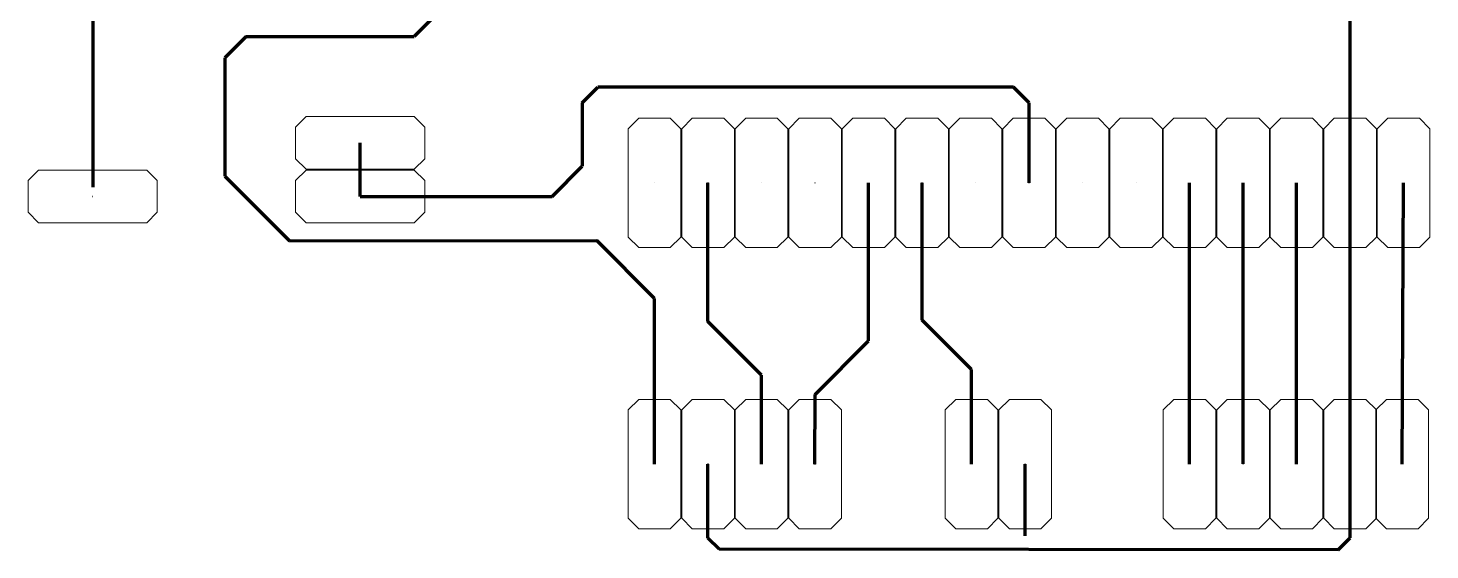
# Model space of a CAD drawing. Header units: millimetres. Extents: x -123 to 140, y -97 to 144.
# Drawn here: x 72.1 to 138.6, y 72 to 96.8 of the extents above; entities that cross this region are included whole.
import ezdxf

# ---------------------------------------------------------------- set-up
doc = ezdxf.new("R2010")
doc.units = ezdxf.units.MM
doc.header["$MEASUREMENT"] = 0
doc.layers.add('Layer 1', color=7, linetype='Continuous')

msp = doc.modelspace()

# ---------------------------------------------------------------- linework, layer by layer
at = {"layer": 'Layer 1', "color": 6, "lineweight": 120}
for points in [[(75.1665, 111.638), (75.1665, 111.638), (75.1547, 89.2246), (75.1547, 89.2246)], [(134.8441, 72.574), (134.8441, 72.574), (134.8426, 109.0496), (134.8426, 109.0496)], [(93.0451, 99.0318), (93.0451, 99.0318), (90.4104, 96.373), (90.4104, 96.373)], [(82.4475, 96.3731), (82.4475, 96.3731), (81.4345, 95.3601), (81.4345, 95.3601)], [(82.4475, 96.3731), (82.4475, 96.3731), (90.4104, 96.373), (90.4104, 96.373)], [(81.4345, 95.3601), (81.4345, 95.3601), (81.4345, 89.7457), (81.4345, 89.7457)], [(98.3936, 93.2168), (98.3936, 93.2168), (99.1375, 93.9608), (99.1375, 93.9608)], [(118.8614, 93.9604), (118.8614, 93.9604), (99.1375, 93.9608), (99.1375, 93.9608)], [(119.6053, 93.2163), (119.6053, 93.2163), (118.8614, 93.9604), (118.8614, 93.9604)], [(98.3936, 93.2168), (98.3936, 93.2168), (98.3935, 90.2106), (98.3935, 90.2106)], [(119.6044, 89.42), (119.6044, 89.42), (119.6049, 93.2167), (119.6049, 93.2167)], [(87.8537, 88.7801), (87.8537, 88.7801), (87.8545, 91.3201), (87.8545, 91.3201)], [(96.9622, 88.78), (96.9622, 88.78), (98.3935, 90.2106), (98.3935, 90.2106)], [(81.4345, 89.7457), (81.4345, 89.7457), (84.5041, 86.6762), (84.5041, 86.6762)], [(104.3618, 82.8398), (104.3618, 82.8398), (104.3626, 89.42), (104.3626, 89.42)], [(111.9819, 81.9206), (111.9819, 81.9206), (111.9844, 89.42), (111.9844, 89.42)], [(114.525, 82.9131), (114.525, 82.9131), (114.5226, 89.42), (114.5226, 89.42)], [(127.2226, 76.0801), (127.2226, 76.0801), (127.2244, 89.42), (127.2244, 89.42)], [(129.7709, 76.0818), (129.7709, 76.0818), (129.7644, 89.42), (129.7644, 89.42)], [(132.3026, 76.0801), (132.3026, 76.0801), (132.3044, 89.42), (132.3044, 89.42)], [(137.3197, 76.0801), (137.3197, 76.0801), (137.3826, 89.42), (137.3826, 89.42)], [(87.8537, 88.7801), (87.8537, 88.7801), (96.9622, 88.78), (96.9622, 88.78)], [(84.5041, 86.6762), (84.5041, 86.6762), (99.085, 86.6806), (99.085, 86.6806)], [(101.8234, 83.9425), (101.8234, 83.9425), (99.085, 86.6806), (99.085, 86.6806)], [(101.8226, 76.0801), (101.8226, 76.0801), (101.8234, 83.9425), (101.8234, 83.9425)], [(106.9038, 80.2991), (106.9038, 80.2991), (104.3618, 82.8398), (104.3618, 82.8398)], [(116.8776, 80.5637), (116.8776, 80.5637), (114.525, 82.9131), (114.525, 82.9131)], [(109.4439, 79.3842), (109.4439, 79.3842), (111.9819, 81.9206), (111.9819, 81.9206)], [(116.8763, 76.0801), (116.8763, 76.0801), (116.8776, 80.5637), (116.8776, 80.5637)], [(106.9044, 76.0801), (106.9044, 76.0801), (106.9038, 80.2991), (106.9038, 80.2991)], [(109.4426, 76.0801), (109.4426, 76.0801), (109.4439, 79.3842), (109.4439, 79.3842)], [(104.3629, 72.5663), (104.3629, 72.5663), (104.3626, 76.0801), (104.3626, 76.0801)], [(119.4176, 72.6781), (119.4176, 72.6781), (119.4163, 76.0801), (119.4163, 76.0801)], [(104.8958, 72.0334), (104.8958, 72.0334), (104.3629, 72.5663), (104.3629, 72.5663)], [(134.2728, 72.0027), (134.2728, 72.0027), (134.8441, 72.574), (134.8441, 72.574)], [(134.2728, 72.0027), (134.2728, 72.0027), (104.8958, 72.0334), (104.8958, 72.0334)]]:
    msp.add_open_spline(points, degree=3, dxfattribs=at)
at = {"layer": 'Layer 1', "lineweight": 9}
for points in [[(90.4227, 90.0701), (90.4227, 90.0701), (85.2863, 90.0701), (85.2863, 90.0701), (85.2863, 90.0701), (84.7863, 90.5701), (84.7863, 90.5701), (84.7863, 90.5701), (84.7863, 92.0701), (84.7863, 92.0701), (84.7863, 92.0701), (85.2863, 92.5701), (85.2863, 92.5701), (85.2863, 92.5701), (90.4227, 92.5701), (90.4227, 92.5701), (90.4227, 92.5701), (90.9227, 92.0701), (90.9227, 92.0701), (90.9227, 92.0701), (90.9227, 90.5701), (90.9227, 90.5701), (90.9227, 90.5701), (90.4227, 90.0701), (90.4227, 90.0701)], [(100.5744, 86.8518), (100.5744, 86.8518), (100.5744, 91.9882), (100.5744, 91.9882), (100.5744, 91.9882), (101.0744, 92.4882), (101.0744, 92.4882), (101.0744, 92.4882), (102.5744, 92.4882), (102.5744, 92.4882), (102.5744, 92.4882), (103.0744, 91.9882), (103.0744, 91.9882), (103.0744, 91.9882), (103.0744, 86.8518), (103.0744, 86.8518), (103.0744, 86.8518), (102.5744, 86.3518), (102.5744, 86.3518), (102.5744, 86.3518), (101.0744, 86.3518), (101.0744, 86.3518), (101.0744, 86.3518), (100.5744, 86.8518), (100.5744, 86.8518)], [(103.1144, 86.8518), (103.1144, 86.8518), (103.1144, 91.9882), (103.1144, 91.9882), (103.1144, 91.9882), (103.6144, 92.4882), (103.6144, 92.4882), (103.6144, 92.4882), (105.1144, 92.4882), (105.1144, 92.4882), (105.1144, 92.4882), (105.6144, 91.9882), (105.6144, 91.9882), (105.6144, 91.9882), (105.6144, 86.8518), (105.6144, 86.8518), (105.6144, 86.8518), (105.1144, 86.3518), (105.1144, 86.3518), (105.1144, 86.3518), (103.6144, 86.3518), (103.6144, 86.3518), (103.6144, 86.3518), (103.1144, 86.8518), (103.1144, 86.8518)], [(105.6544, 86.8518), (105.6544, 86.8518), (105.6544, 91.9882), (105.6544, 91.9882), (105.6544, 91.9882), (106.1544, 92.4882), (106.1544, 92.4882), (106.1544, 92.4882), (107.6544, 92.4882), (107.6544, 92.4882), (107.6544, 92.4882), (108.1544, 91.9882), (108.1544, 91.9882), (108.1544, 91.9882), (108.1544, 86.8518), (108.1544, 86.8518), (108.1544, 86.8518), (107.6544, 86.3518), (107.6544, 86.3518), (107.6544, 86.3518), (106.1544, 86.3518), (106.1544, 86.3518), (106.1544, 86.3518), (105.6544, 86.8518), (105.6544, 86.8518)], [(108.1944, 86.8518), (108.1944, 86.8518), (108.1944, 91.9882), (108.1944, 91.9882), (108.1944, 91.9882), (108.6944, 92.4882), (108.6944, 92.4882), (108.6944, 92.4882), (110.1944, 92.4882), (110.1944, 92.4882), (110.1944, 92.4882), (110.6944, 91.9882), (110.6944, 91.9882), (110.6944, 91.9882), (110.6944, 86.8518), (110.6944, 86.8518), (110.6944, 86.8518), (110.1944, 86.3518), (110.1944, 86.3518), (110.1944, 86.3518), (108.6944, 86.3518), (108.6944, 86.3518), (108.6944, 86.3518), (108.1944, 86.8518), (108.1944, 86.8518)], [(110.7344, 86.8518), (110.7344, 86.8518), (110.7344, 91.9882), (110.7344, 91.9882), (110.7344, 91.9882), (111.2344, 92.4882), (111.2344, 92.4882), (111.2344, 92.4882), (112.7344, 92.4882), (112.7344, 92.4882), (112.7344, 92.4882), (113.2344, 91.9882), (113.2344, 91.9882), (113.2344, 91.9882), (113.2344, 86.8518), (113.2344, 86.8518), (113.2344, 86.8518), (112.7344, 86.3518), (112.7344, 86.3518), (112.7344, 86.3518), (111.2344, 86.3518), (111.2344, 86.3518), (111.2344, 86.3518), (110.7344, 86.8518), (110.7344, 86.8518)], [(113.2744, 86.8518), (113.2744, 86.8518), (113.2744, 91.9882), (113.2744, 91.9882), (113.2744, 91.9882), (113.7744, 92.4882), (113.7744, 92.4882), (113.7744, 92.4882), (115.2744, 92.4882), (115.2744, 92.4882), (115.2744, 92.4882), (115.7744, 91.9882), (115.7744, 91.9882), (115.7744, 91.9882), (115.7744, 86.8518), (115.7744, 86.8518), (115.7744, 86.8518), (115.2744, 86.3518), (115.2744, 86.3518), (115.2744, 86.3518), (113.7744, 86.3518), (113.7744, 86.3518), (113.7744, 86.3518), (113.2744, 86.8518), (113.2744, 86.8518)], [(115.8144, 86.8518), (115.8144, 86.8518), (115.8144, 91.9882), (115.8144, 91.9882), (115.8144, 91.9882), (116.3144, 92.4882), (116.3144, 92.4882), (116.3144, 92.4882), (117.8144, 92.4882), (117.8144, 92.4882), (117.8144, 92.4882), (118.3144, 91.9882), (118.3144, 91.9882), (118.3144, 91.9882), (118.3144, 86.8518), (118.3144, 86.8518), (118.3144, 86.8518), (117.8144, 86.3518), (117.8144, 86.3518), (117.8144, 86.3518), (116.3144, 86.3518), (116.3144, 86.3518), (116.3144, 86.3518), (115.8144, 86.8518), (115.8144, 86.8518)], [(118.3544, 86.8518), (118.3544, 86.8518), (118.3544, 91.9882), (118.3544, 91.9882), (118.3544, 91.9882), (118.8544, 92.4882), (118.8544, 92.4882), (118.8544, 92.4882), (120.3544, 92.4882), (120.3544, 92.4882), (120.3544, 92.4882), (120.8544, 91.9882), (120.8544, 91.9882), (120.8544, 91.9882), (120.8544, 86.8518), (120.8544, 86.8518), (120.8544, 86.8518), (120.3544, 86.3518), (120.3544, 86.3518), (120.3544, 86.3518), (118.8544, 86.3518), (118.8544, 86.3518), (118.8544, 86.3518), (118.3544, 86.8518), (118.3544, 86.8518)], [(120.8944, 86.8518), (120.8944, 86.8518), (120.8944, 91.9882), (120.8944, 91.9882), (120.8944, 91.9882), (121.3944, 92.4882), (121.3944, 92.4882), (121.3944, 92.4882), (122.8944, 92.4882), (122.8944, 92.4882), (122.8944, 92.4882), (123.3944, 91.9882), (123.3944, 91.9882), (123.3944, 91.9882), (123.3944, 86.8518), (123.3944, 86.8518), (123.3944, 86.8518), (122.8944, 86.3518), (122.8944, 86.3518), (122.8944, 86.3518), (121.3944, 86.3518), (121.3944, 86.3518), (121.3944, 86.3518), (120.8944, 86.8518), (120.8944, 86.8518)], [(123.4344, 86.8518), (123.4344, 86.8518), (123.4344, 91.9882), (123.4344, 91.9882), (123.4344, 91.9882), (123.9344, 92.4882), (123.9344, 92.4882), (123.9344, 92.4882), (125.4344, 92.4882), (125.4344, 92.4882), (125.4344, 92.4882), (125.9344, 91.9882), (125.9344, 91.9882), (125.9344, 91.9882), (125.9344, 86.8518), (125.9344, 86.8518), (125.9344, 86.8518), (125.4344, 86.3518), (125.4344, 86.3518), (125.4344, 86.3518), (123.9344, 86.3518), (123.9344, 86.3518), (123.9344, 86.3518), (123.4344, 86.8518), (123.4344, 86.8518)], [(125.9744, 86.8518), (125.9744, 86.8518), (125.9744, 91.9882), (125.9744, 91.9882), (125.9744, 91.9882), (126.4744, 92.4882), (126.4744, 92.4882), (126.4744, 92.4882), (127.9744, 92.4882), (127.9744, 92.4882), (127.9744, 92.4882), (128.4744, 91.9882), (128.4744, 91.9882), (128.4744, 91.9882), (128.4744, 86.8518), (128.4744, 86.8518), (128.4744, 86.8518), (127.9744, 86.3518), (127.9744, 86.3518), (127.9744, 86.3518), (126.4744, 86.3518), (126.4744, 86.3518), (126.4744, 86.3518), (125.9744, 86.8518), (125.9744, 86.8518)], [(128.5144, 86.8518), (128.5144, 86.8518), (128.5144, 91.9882), (128.5144, 91.9882), (128.5144, 91.9882), (129.0144, 92.4882), (129.0144, 92.4882), (129.0144, 92.4882), (130.5144, 92.4882), (130.5144, 92.4882), (130.5144, 92.4882), (131.0144, 91.9882), (131.0144, 91.9882), (131.0144, 91.9882), (131.0144, 86.8518), (131.0144, 86.8518), (131.0144, 86.8518), (130.5144, 86.3518), (130.5144, 86.3518), (130.5144, 86.3518), (129.0144, 86.3518), (129.0144, 86.3518), (129.0144, 86.3518), (128.5144, 86.8518), (128.5144, 86.8518)], [(131.0544, 86.8518), (131.0544, 86.8518), (131.0544, 91.9882), (131.0544, 91.9882), (131.0544, 91.9882), (131.5544, 92.4882), (131.5544, 92.4882), (131.5544, 92.4882), (133.0544, 92.4882), (133.0544, 92.4882), (133.0544, 92.4882), (133.5544, 91.9882), (133.5544, 91.9882), (133.5544, 91.9882), (133.5544, 86.8518), (133.5544, 86.8518), (133.5544, 86.8518), (133.0544, 86.3518), (133.0544, 86.3518), (133.0544, 86.3518), (131.5544, 86.3518), (131.5544, 86.3518), (131.5544, 86.3518), (131.0544, 86.8518), (131.0544, 86.8518)], [(133.5944, 86.8518), (133.5944, 86.8518), (133.5944, 91.9882), (133.5944, 91.9882), (133.5944, 91.9882), (134.0944, 92.4882), (134.0944, 92.4882), (134.0944, 92.4882), (135.5944, 92.4882), (135.5944, 92.4882), (135.5944, 92.4882), (136.0944, 91.9882), (136.0944, 91.9882), (136.0944, 91.9882), (136.0944, 86.8518), (136.0944, 86.8518), (136.0944, 86.8518), (135.5944, 86.3518), (135.5944, 86.3518), (135.5944, 86.3518), (134.0944, 86.3518), (134.0944, 86.3518), (134.0944, 86.3518), (133.5944, 86.8518), (133.5944, 86.8518)], [(136.1344, 86.8518), (136.1344, 86.8518), (136.1344, 91.9882), (136.1344, 91.9882), (136.1344, 91.9882), (136.6344, 92.4882), (136.6344, 92.4882), (136.6344, 92.4882), (138.1344, 92.4882), (138.1344, 92.4882), (138.1344, 92.4882), (138.6344, 91.9882), (138.6344, 91.9882), (138.6344, 91.9882), (138.6344, 86.8518), (138.6344, 86.8518), (138.6344, 86.8518), (138.1344, 86.3518), (138.1344, 86.3518), (138.1344, 86.3518), (136.6344, 86.3518), (136.6344, 86.3518), (136.6344, 86.3518), (136.1344, 86.8518), (136.1344, 86.8518)], [(77.7228, 87.5319), (77.7228, 87.5319), (72.5864, 87.5319), (72.5864, 87.5319), (72.5864, 87.5319), (72.0864, 88.0319), (72.0864, 88.0319), (72.0864, 88.0319), (72.0864, 89.5319), (72.0864, 89.5319), (72.0864, 89.5319), (72.5864, 90.0319), (72.5864, 90.0319), (72.5864, 90.0319), (77.7228, 90.0319), (77.7228, 90.0319), (77.7228, 90.0319), (78.2228, 89.5319), (78.2228, 89.5319), (78.2228, 89.5319), (78.2228, 88.0319), (78.2228, 88.0319), (78.2228, 88.0319), (77.7228, 87.5319), (77.7228, 87.5319)], [(90.4227, 87.5301), (90.4227, 87.5301), (85.2863, 87.5301), (85.2863, 87.5301), (85.2863, 87.5301), (84.7863, 88.0301), (84.7863, 88.0301), (84.7863, 88.0301), (84.7863, 89.5301), (84.7863, 89.5301), (84.7863, 89.5301), (85.2863, 90.0301), (85.2863, 90.0301), (85.2863, 90.0301), (90.4227, 90.0301), (90.4227, 90.0301), (90.4227, 90.0301), (90.9227, 89.5301), (90.9227, 89.5301), (90.9227, 89.5301), (90.9227, 88.0301), (90.9227, 88.0301), (90.9227, 88.0301), (90.4227, 87.5301), (90.4227, 87.5301)], [(100.5744, 73.5119), (100.5744, 73.5119), (100.5744, 78.6483), (100.5744, 78.6483), (100.5744, 78.6483), (101.0744, 79.1483), (101.0744, 79.1483), (101.0744, 79.1483), (102.5744, 79.1483), (102.5744, 79.1483), (102.5744, 79.1483), (103.0744, 78.6483), (103.0744, 78.6483), (103.0744, 78.6483), (103.0744, 73.5119), (103.0744, 73.5119), (103.0744, 73.5119), (102.5744, 73.0119), (102.5744, 73.0119), (102.5744, 73.0119), (101.0744, 73.0119), (101.0744, 73.0119), (101.0744, 73.0119), (100.5744, 73.5119), (100.5744, 73.5119)], [(103.1144, 73.5119), (103.1144, 73.5119), (103.1144, 78.6483), (103.1144, 78.6483), (103.1144, 78.6483), (103.6144, 79.1483), (103.6144, 79.1483), (103.6144, 79.1483), (105.1144, 79.1483), (105.1144, 79.1483), (105.1144, 79.1483), (105.6144, 78.6483), (105.6144, 78.6483), (105.6144, 78.6483), (105.6144, 73.5119), (105.6144, 73.5119), (105.6144, 73.5119), (105.1144, 73.0119), (105.1144, 73.0119), (105.1144, 73.0119), (103.6144, 73.0119), (103.6144, 73.0119), (103.6144, 73.0119), (103.1144, 73.5119), (103.1144, 73.5119)], [(105.6544, 73.5119), (105.6544, 73.5119), (105.6544, 78.6483), (105.6544, 78.6483), (105.6544, 78.6483), (106.1544, 79.1483), (106.1544, 79.1483), (106.1544, 79.1483), (107.6544, 79.1483), (107.6544, 79.1483), (107.6544, 79.1483), (108.1544, 78.6483), (108.1544, 78.6483), (108.1544, 78.6483), (108.1544, 73.5119), (108.1544, 73.5119), (108.1544, 73.5119), (107.6544, 73.0119), (107.6544, 73.0119), (107.6544, 73.0119), (106.1544, 73.0119), (106.1544, 73.0119), (106.1544, 73.0119), (105.6544, 73.5119), (105.6544, 73.5119)], [(108.1944, 73.5119), (108.1944, 73.5119), (108.1944, 78.6483), (108.1944, 78.6483), (108.1944, 78.6483), (108.6944, 79.1483), (108.6944, 79.1483), (108.6944, 79.1483), (110.1944, 79.1483), (110.1944, 79.1483), (110.1944, 79.1483), (110.6944, 78.6483), (110.6944, 78.6483), (110.6944, 78.6483), (110.6944, 73.5119), (110.6944, 73.5119), (110.6944, 73.5119), (110.1944, 73.0119), (110.1944, 73.0119), (110.1944, 73.0119), (108.6944, 73.0119), (108.6944, 73.0119), (108.6944, 73.0119), (108.1944, 73.5119), (108.1944, 73.5119)], [(115.6281, 73.5119), (115.6281, 73.5119), (115.6281, 78.6483), (115.6281, 78.6483), (115.6281, 78.6483), (116.1281, 79.1483), (116.1281, 79.1483), (116.1281, 79.1483), (117.6281, 79.1483), (117.6281, 79.1483), (117.6281, 79.1483), (118.1281, 78.6483), (118.1281, 78.6483), (118.1281, 78.6483), (118.1281, 73.5119), (118.1281, 73.5119), (118.1281, 73.5119), (117.6281, 73.0119), (117.6281, 73.0119), (117.6281, 73.0119), (116.1281, 73.0119), (116.1281, 73.0119), (116.1281, 73.0119), (115.6281, 73.5119), (115.6281, 73.5119)], [(118.1681, 73.5119), (118.1681, 73.5119), (118.1681, 78.6483), (118.1681, 78.6483), (118.1681, 78.6483), (118.6681, 79.1483), (118.6681, 79.1483), (118.6681, 79.1483), (120.1681, 79.1483), (120.1681, 79.1483), (120.1681, 79.1483), (120.6681, 78.6483), (120.6681, 78.6483), (120.6681, 78.6483), (120.6681, 73.5119), (120.6681, 73.5119), (120.6681, 73.5119), (120.1681, 73.0119), (120.1681, 73.0119), (120.1681, 73.0119), (118.6681, 73.0119), (118.6681, 73.0119), (118.6681, 73.0119), (118.1681, 73.5119), (118.1681, 73.5119)], [(125.9744, 73.5119), (125.9744, 73.5119), (125.9744, 78.6483), (125.9744, 78.6483), (125.9744, 78.6483), (126.4744, 79.1483), (126.4744, 79.1483), (126.4744, 79.1483), (127.9744, 79.1483), (127.9744, 79.1483), (127.9744, 79.1483), (128.4744, 78.6483), (128.4744, 78.6483), (128.4744, 78.6483), (128.4744, 73.5119), (128.4744, 73.5119), (128.4744, 73.5119), (127.9744, 73.0119), (127.9744, 73.0119), (127.9744, 73.0119), (126.4744, 73.0119), (126.4744, 73.0119), (126.4744, 73.0119), (125.9744, 73.5119), (125.9744, 73.5119)], [(128.5144, 73.5119), (128.5144, 73.5119), (128.5144, 78.6483), (128.5144, 78.6483), (128.5144, 78.6483), (129.0144, 79.1483), (129.0144, 79.1483), (129.0144, 79.1483), (130.5144, 79.1483), (130.5144, 79.1483), (130.5144, 79.1483), (131.0144, 78.6483), (131.0144, 78.6483), (131.0144, 78.6483), (131.0144, 73.5119), (131.0144, 73.5119), (131.0144, 73.5119), (130.5144, 73.0119), (130.5144, 73.0119), (130.5144, 73.0119), (129.0144, 73.0119), (129.0144, 73.0119), (129.0144, 73.0119), (128.5144, 73.5119), (128.5144, 73.5119)], [(131.0544, 73.5119), (131.0544, 73.5119), (131.0544, 78.6483), (131.0544, 78.6483), (131.0544, 78.6483), (131.5544, 79.1483), (131.5544, 79.1483), (131.5544, 79.1483), (133.0544, 79.1483), (133.0544, 79.1483), (133.0544, 79.1483), (133.5544, 78.6483), (133.5544, 78.6483), (133.5544, 78.6483), (133.5544, 73.5119), (133.5544, 73.5119), (133.5544, 73.5119), (133.0544, 73.0119), (133.0544, 73.0119), (133.0544, 73.0119), (131.5544, 73.0119), (131.5544, 73.0119), (131.5544, 73.0119), (131.0544, 73.5119), (131.0544, 73.5119)], [(133.5944, 73.5119), (133.5944, 73.5119), (133.5944, 78.6483), (133.5944, 78.6483), (133.5944, 78.6483), (134.0944, 79.1483), (134.0944, 79.1483), (134.0944, 79.1483), (135.5944, 79.1483), (135.5944, 79.1483), (135.5944, 79.1483), (136.0944, 78.6483), (136.0944, 78.6483), (136.0944, 78.6483), (136.0944, 73.5119), (136.0944, 73.5119), (136.0944, 73.5119), (135.5944, 73.0119), (135.5944, 73.0119), (135.5944, 73.0119), (134.0944, 73.0119), (134.0944, 73.0119), (134.0944, 73.0119), (133.5944, 73.5119), (133.5944, 73.5119)], [(136.0697, 73.5119), (136.0697, 73.5119), (136.0697, 78.6483), (136.0697, 78.6483), (136.0697, 78.6483), (136.5697, 79.1483), (136.5697, 79.1483), (136.5697, 79.1483), (138.0697, 79.1483), (138.0697, 79.1483), (138.0697, 79.1483), (138.5697, 78.6483), (138.5697, 78.6483), (138.5697, 78.6483), (138.5697, 73.5119), (138.5697, 73.5119), (138.5697, 73.5119), (138.0697, 73.0119), (138.0697, 73.0119), (138.0697, 73.0119), (136.5697, 73.0119), (136.5697, 73.0119), (136.5697, 73.0119), (136.0697, 73.5119), (136.0697, 73.5119)]]:
    msp.add_open_spline(points, degree=3, knots=[0, 0, 0, 0, 0.125, 0.125, 0.125, 0.25, 0.25, 0.25, 0.375, 0.375, 0.375, 0.5, 0.5, 0.5, 0.625, 0.625, 0.625, 0.75, 0.75, 0.75, 0.875, 0.875, 0.875, 1, 1, 1, 1], dxfattribs=at)
at = {"layer": 'Layer 1', "color": 5}
for points in [[(87.8562, 91.3201), (87.8562, 91.3201), (87.8562, 91.3166), (87.8562, 91.3166), (87.8562, 91.3166), (87.8527, 91.3166), (87.8527, 91.3166), (87.8527, 91.3166), (87.8527, 91.3201), (87.8527, 91.3201), (87.8527, 91.3201), (87.8562, 91.3201), (87.8562, 91.3201)], [(101.8244, 89.4183), (101.8244, 89.4183), (101.8209, 89.4183), (101.8209, 89.4183), (101.8209, 89.4183), (101.8209, 89.4218), (101.8209, 89.4218), (101.8209, 89.4218), (101.8244, 89.4218), (101.8244, 89.4218), (101.8244, 89.4218), (101.8244, 89.4183), (101.8244, 89.4183)], [(104.3644, 89.4183), (104.3644, 89.4183), (104.3609, 89.4183), (104.3609, 89.4183), (104.3609, 89.4183), (104.3609, 89.4218), (104.3609, 89.4218), (104.3609, 89.4218), (104.3644, 89.4218), (104.3644, 89.4218), (104.3644, 89.4218), (104.3644, 89.4183), (104.3644, 89.4183)], [(106.9044, 89.4183), (106.9044, 89.4183), (106.9009, 89.4183), (106.9009, 89.4183), (106.9009, 89.4183), (106.9009, 89.4218), (106.9009, 89.4218), (106.9009, 89.4218), (106.9044, 89.4218), (106.9044, 89.4218), (106.9044, 89.4218), (106.9044, 89.4183), (106.9044, 89.4183)], [(109.4444, 89.4183), (109.4444, 89.4183), (109.4409, 89.4183), (109.4409, 89.4183), (109.4409, 89.4183), (109.4409, 89.4218), (109.4409, 89.4218), (109.4409, 89.4218), (109.4444, 89.4218), (109.4444, 89.4218), (109.4444, 89.4218), (109.4444, 89.4183), (109.4444, 89.4183)], [(111.9844, 89.4183), (111.9844, 89.4183), (111.9809, 89.4183), (111.9809, 89.4183), (111.9809, 89.4183), (111.9809, 89.4218), (111.9809, 89.4218), (111.9809, 89.4218), (111.9844, 89.4218), (111.9844, 89.4218), (111.9844, 89.4218), (111.9844, 89.4183), (111.9844, 89.4183)], [(114.5244, 89.4183), (114.5244, 89.4183), (114.5209, 89.4183), (114.5209, 89.4183), (114.5209, 89.4183), (114.5209, 89.4218), (114.5209, 89.4218), (114.5209, 89.4218), (114.5244, 89.4218), (114.5244, 89.4218), (114.5244, 89.4218), (114.5244, 89.4183), (114.5244, 89.4183)], [(117.0644, 89.4183), (117.0644, 89.4183), (117.0609, 89.4183), (117.0609, 89.4183), (117.0609, 89.4183), (117.0609, 89.4218), (117.0609, 89.4218), (117.0609, 89.4218), (117.0644, 89.4218), (117.0644, 89.4218), (117.0644, 89.4218), (117.0644, 89.4183), (117.0644, 89.4183)], [(119.6044, 89.4183), (119.6044, 89.4183), (119.6009, 89.4183), (119.6009, 89.4183), (119.6009, 89.4183), (119.6009, 89.4218), (119.6009, 89.4218), (119.6009, 89.4218), (119.6044, 89.4218), (119.6044, 89.4218), (119.6044, 89.4218), (119.6044, 89.4183), (119.6044, 89.4183)], [(122.1444, 89.4183), (122.1444, 89.4183), (122.1409, 89.4183), (122.1409, 89.4183), (122.1409, 89.4183), (122.1409, 89.4218), (122.1409, 89.4218), (122.1409, 89.4218), (122.1444, 89.4218), (122.1444, 89.4218), (122.1444, 89.4218), (122.1444, 89.4183), (122.1444, 89.4183)], [(124.6844, 89.4183), (124.6844, 89.4183), (124.6809, 89.4183), (124.6809, 89.4183), (124.6809, 89.4183), (124.6809, 89.4218), (124.6809, 89.4218), (124.6809, 89.4218), (124.6844, 89.4218), (124.6844, 89.4218), (124.6844, 89.4218), (124.6844, 89.4183), (124.6844, 89.4183)], [(127.2244, 89.4183), (127.2244, 89.4183), (127.2209, 89.4183), (127.2209, 89.4183), (127.2209, 89.4183), (127.2209, 89.4218), (127.2209, 89.4218), (127.2209, 89.4218), (127.2244, 89.4218), (127.2244, 89.4218), (127.2244, 89.4218), (127.2244, 89.4183), (127.2244, 89.4183)], [(129.7644, 89.4183), (129.7644, 89.4183), (129.7609, 89.4183), (129.7609, 89.4183), (129.7609, 89.4183), (129.7609, 89.4218), (129.7609, 89.4218), (129.7609, 89.4218), (129.7644, 89.4218), (129.7644, 89.4218), (129.7644, 89.4218), (129.7644, 89.4183), (129.7644, 89.4183)], [(132.3044, 89.4183), (132.3044, 89.4183), (132.3009, 89.4183), (132.3009, 89.4183), (132.3009, 89.4183), (132.3009, 89.4218), (132.3009, 89.4218), (132.3009, 89.4218), (132.3044, 89.4218), (132.3044, 89.4218), (132.3044, 89.4218), (132.3044, 89.4183), (132.3044, 89.4183)], [(134.8444, 89.4183), (134.8444, 89.4183), (134.8409, 89.4183), (134.8409, 89.4183), (134.8409, 89.4183), (134.8409, 89.4218), (134.8409, 89.4218), (134.8409, 89.4218), (134.8444, 89.4218), (134.8444, 89.4218), (134.8444, 89.4218), (134.8444, 89.4183), (134.8444, 89.4183)], [(137.3844, 89.4183), (137.3844, 89.4183), (137.3809, 89.4183), (137.3809, 89.4183), (137.3809, 89.4183), (137.3809, 89.4218), (137.3809, 89.4218), (137.3809, 89.4218), (137.3844, 89.4218), (137.3844, 89.4218), (137.3844, 89.4218), (137.3844, 89.4183), (137.3844, 89.4183)], [(75.1563, 88.7819), (75.1563, 88.7819), (75.1563, 88.7784), (75.1563, 88.7784), (75.1563, 88.7784), (75.1528, 88.7784), (75.1528, 88.7784), (75.1528, 88.7784), (75.1528, 88.7819), (75.1528, 88.7819), (75.1528, 88.7819), (75.1563, 88.7819), (75.1563, 88.7819)], [(87.8562, 88.7801), (87.8562, 88.7801), (87.8562, 88.7766), (87.8562, 88.7766), (87.8562, 88.7766), (87.8527, 88.7766), (87.8527, 88.7766), (87.8527, 88.7766), (87.8527, 88.7801), (87.8527, 88.7801), (87.8527, 88.7801), (87.8562, 88.7801), (87.8562, 88.7801)], [(101.8244, 76.0784), (101.8244, 76.0784), (101.8209, 76.0784), (101.8209, 76.0784), (101.8209, 76.0784), (101.8209, 76.0819), (101.8209, 76.0819), (101.8209, 76.0819), (101.8244, 76.0819), (101.8244, 76.0819), (101.8244, 76.0819), (101.8244, 76.0784), (101.8244, 76.0784)], [(104.3644, 76.0784), (104.3644, 76.0784), (104.3609, 76.0784), (104.3609, 76.0784), (104.3609, 76.0784), (104.3609, 76.0819), (104.3609, 76.0819), (104.3609, 76.0819), (104.3644, 76.0819), (104.3644, 76.0819), (104.3644, 76.0819), (104.3644, 76.0784), (104.3644, 76.0784)], [(106.9044, 76.0784), (106.9044, 76.0784), (106.9009, 76.0784), (106.9009, 76.0784), (106.9009, 76.0784), (106.9009, 76.0819), (106.9009, 76.0819), (106.9009, 76.0819), (106.9044, 76.0819), (106.9044, 76.0819), (106.9044, 76.0819), (106.9044, 76.0784), (106.9044, 76.0784)], [(109.4444, 76.0784), (109.4444, 76.0784), (109.4409, 76.0784), (109.4409, 76.0784), (109.4409, 76.0784), (109.4409, 76.0819), (109.4409, 76.0819), (109.4409, 76.0819), (109.4444, 76.0819), (109.4444, 76.0819), (109.4444, 76.0819), (109.4444, 76.0784), (109.4444, 76.0784)], [(116.8781, 76.0784), (116.8781, 76.0784), (116.8746, 76.0784), (116.8746, 76.0784), (116.8746, 76.0784), (116.8746, 76.0819), (116.8746, 76.0819), (116.8746, 76.0819), (116.8781, 76.0819), (116.8781, 76.0819), (116.8781, 76.0819), (116.8781, 76.0784), (116.8781, 76.0784)], [(119.4181, 76.0784), (119.4181, 76.0784), (119.4146, 76.0784), (119.4146, 76.0784), (119.4146, 76.0784), (119.4146, 76.0819), (119.4146, 76.0819), (119.4146, 76.0819), (119.4181, 76.0819), (119.4181, 76.0819), (119.4181, 76.0819), (119.4181, 76.0784), (119.4181, 76.0784)], [(127.2244, 76.0784), (127.2244, 76.0784), (127.2209, 76.0784), (127.2209, 76.0784), (127.2209, 76.0784), (127.2209, 76.0819), (127.2209, 76.0819), (127.2209, 76.0819), (127.2244, 76.0819), (127.2244, 76.0819), (127.2244, 76.0819), (127.2244, 76.0784), (127.2244, 76.0784)], [(129.7644, 76.0784), (129.7644, 76.0784), (129.7609, 76.0784), (129.7609, 76.0784), (129.7609, 76.0784), (129.7609, 76.0819), (129.7609, 76.0819), (129.7609, 76.0819), (129.7644, 76.0819), (129.7644, 76.0819), (129.7644, 76.0819), (129.7644, 76.0784), (129.7644, 76.0784)], [(132.3044, 76.0784), (132.3044, 76.0784), (132.3009, 76.0784), (132.3009, 76.0784), (132.3009, 76.0784), (132.3009, 76.0819), (132.3009, 76.0819), (132.3009, 76.0819), (132.3044, 76.0819), (132.3044, 76.0819), (132.3044, 76.0819), (132.3044, 76.0784), (132.3044, 76.0784)], [(134.8444, 76.0784), (134.8444, 76.0784), (134.8409, 76.0784), (134.8409, 76.0784), (134.8409, 76.0784), (134.8409, 76.0819), (134.8409, 76.0819), (134.8409, 76.0819), (134.8444, 76.0819), (134.8444, 76.0819), (134.8444, 76.0819), (134.8444, 76.0784), (134.8444, 76.0784)], [(137.3197, 76.0784), (137.3197, 76.0784), (137.3162, 76.0784), (137.3162, 76.0784), (137.3162, 76.0784), (137.3162, 76.0819), (137.3162, 76.0819), (137.3162, 76.0819), (137.3197, 76.0819), (137.3197, 76.0819), (137.3197, 76.0819), (137.3197, 76.0784), (137.3197, 76.0784)]]:
    msp.add_open_spline(points, degree=3, knots=[0, 0, 0, 0, 0.25, 0.25, 0.25, 0.5, 0.5, 0.5, 0.75, 0.75, 0.75, 1, 1, 1, 1], dxfattribs=at)
at = {"layer": 'Layer 1', "color": 5, "lineweight": 9}
for points in [[(87.8562, 91.3201), (87.8562, 91.3201), (87.8562, 91.3166), (87.8562, 91.3166), (87.8562, 91.3166), (87.8527, 91.3166), (87.8527, 91.3166), (87.8527, 91.3166), (87.8527, 91.3201), (87.8527, 91.3201), (87.8527, 91.3201), (87.8562, 91.3201), (87.8562, 91.3201)], [(101.8244, 89.4183), (101.8244, 89.4183), (101.8209, 89.4183), (101.8209, 89.4183), (101.8209, 89.4183), (101.8209, 89.4218), (101.8209, 89.4218), (101.8209, 89.4218), (101.8244, 89.4218), (101.8244, 89.4218), (101.8244, 89.4218), (101.8244, 89.4183), (101.8244, 89.4183)], [(104.3644, 89.4183), (104.3644, 89.4183), (104.3609, 89.4183), (104.3609, 89.4183), (104.3609, 89.4183), (104.3609, 89.4218), (104.3609, 89.4218), (104.3609, 89.4218), (104.3644, 89.4218), (104.3644, 89.4218), (104.3644, 89.4218), (104.3644, 89.4183), (104.3644, 89.4183)], [(106.9044, 89.4183), (106.9044, 89.4183), (106.9009, 89.4183), (106.9009, 89.4183), (106.9009, 89.4183), (106.9009, 89.4218), (106.9009, 89.4218), (106.9009, 89.4218), (106.9044, 89.4218), (106.9044, 89.4218), (106.9044, 89.4218), (106.9044, 89.4183), (106.9044, 89.4183)], [(109.4444, 89.4183), (109.4444, 89.4183), (109.4409, 89.4183), (109.4409, 89.4183), (109.4409, 89.4183), (109.4409, 89.4218), (109.4409, 89.4218), (109.4409, 89.4218), (109.4444, 89.4218), (109.4444, 89.4218), (109.4444, 89.4218), (109.4444, 89.4183), (109.4444, 89.4183)], [(111.9844, 89.4183), (111.9844, 89.4183), (111.9809, 89.4183), (111.9809, 89.4183), (111.9809, 89.4183), (111.9809, 89.4218), (111.9809, 89.4218), (111.9809, 89.4218), (111.9844, 89.4218), (111.9844, 89.4218), (111.9844, 89.4218), (111.9844, 89.4183), (111.9844, 89.4183)], [(114.5244, 89.4183), (114.5244, 89.4183), (114.5209, 89.4183), (114.5209, 89.4183), (114.5209, 89.4183), (114.5209, 89.4218), (114.5209, 89.4218), (114.5209, 89.4218), (114.5244, 89.4218), (114.5244, 89.4218), (114.5244, 89.4218), (114.5244, 89.4183), (114.5244, 89.4183)], [(117.0644, 89.4183), (117.0644, 89.4183), (117.0609, 89.4183), (117.0609, 89.4183), (117.0609, 89.4183), (117.0609, 89.4218), (117.0609, 89.4218), (117.0609, 89.4218), (117.0644, 89.4218), (117.0644, 89.4218), (117.0644, 89.4218), (117.0644, 89.4183), (117.0644, 89.4183)], [(119.6044, 89.4183), (119.6044, 89.4183), (119.6009, 89.4183), (119.6009, 89.4183), (119.6009, 89.4183), (119.6009, 89.4218), (119.6009, 89.4218), (119.6009, 89.4218), (119.6044, 89.4218), (119.6044, 89.4218), (119.6044, 89.4218), (119.6044, 89.4183), (119.6044, 89.4183)], [(122.1444, 89.4183), (122.1444, 89.4183), (122.1409, 89.4183), (122.1409, 89.4183), (122.1409, 89.4183), (122.1409, 89.4218), (122.1409, 89.4218), (122.1409, 89.4218), (122.1444, 89.4218), (122.1444, 89.4218), (122.1444, 89.4218), (122.1444, 89.4183), (122.1444, 89.4183)], [(124.6844, 89.4183), (124.6844, 89.4183), (124.6809, 89.4183), (124.6809, 89.4183), (124.6809, 89.4183), (124.6809, 89.4218), (124.6809, 89.4218), (124.6809, 89.4218), (124.6844, 89.4218), (124.6844, 89.4218), (124.6844, 89.4218), (124.6844, 89.4183), (124.6844, 89.4183)], [(127.2244, 89.4183), (127.2244, 89.4183), (127.2209, 89.4183), (127.2209, 89.4183), (127.2209, 89.4183), (127.2209, 89.4218), (127.2209, 89.4218), (127.2209, 89.4218), (127.2244, 89.4218), (127.2244, 89.4218), (127.2244, 89.4218), (127.2244, 89.4183), (127.2244, 89.4183)], [(129.7644, 89.4183), (129.7644, 89.4183), (129.7609, 89.4183), (129.7609, 89.4183), (129.7609, 89.4183), (129.7609, 89.4218), (129.7609, 89.4218), (129.7609, 89.4218), (129.7644, 89.4218), (129.7644, 89.4218), (129.7644, 89.4218), (129.7644, 89.4183), (129.7644, 89.4183)], [(132.3044, 89.4183), (132.3044, 89.4183), (132.3009, 89.4183), (132.3009, 89.4183), (132.3009, 89.4183), (132.3009, 89.4218), (132.3009, 89.4218), (132.3009, 89.4218), (132.3044, 89.4218), (132.3044, 89.4218), (132.3044, 89.4218), (132.3044, 89.4183), (132.3044, 89.4183)], [(134.8444, 89.4183), (134.8444, 89.4183), (134.8409, 89.4183), (134.8409, 89.4183), (134.8409, 89.4183), (134.8409, 89.4218), (134.8409, 89.4218), (134.8409, 89.4218), (134.8444, 89.4218), (134.8444, 89.4218), (134.8444, 89.4218), (134.8444, 89.4183), (134.8444, 89.4183)], [(137.3844, 89.4183), (137.3844, 89.4183), (137.3809, 89.4183), (137.3809, 89.4183), (137.3809, 89.4183), (137.3809, 89.4218), (137.3809, 89.4218), (137.3809, 89.4218), (137.3844, 89.4218), (137.3844, 89.4218), (137.3844, 89.4218), (137.3844, 89.4183), (137.3844, 89.4183)], [(75.1563, 88.7819), (75.1563, 88.7819), (75.1563, 88.7784), (75.1563, 88.7784), (75.1563, 88.7784), (75.1528, 88.7784), (75.1528, 88.7784), (75.1528, 88.7784), (75.1528, 88.7819), (75.1528, 88.7819), (75.1528, 88.7819), (75.1563, 88.7819), (75.1563, 88.7819)], [(87.8562, 88.7801), (87.8562, 88.7801), (87.8562, 88.7766), (87.8562, 88.7766), (87.8562, 88.7766), (87.8527, 88.7766), (87.8527, 88.7766), (87.8527, 88.7766), (87.8527, 88.7801), (87.8527, 88.7801), (87.8527, 88.7801), (87.8562, 88.7801), (87.8562, 88.7801)], [(101.8244, 76.0784), (101.8244, 76.0784), (101.8209, 76.0784), (101.8209, 76.0784), (101.8209, 76.0784), (101.8209, 76.0819), (101.8209, 76.0819), (101.8209, 76.0819), (101.8244, 76.0819), (101.8244, 76.0819), (101.8244, 76.0819), (101.8244, 76.0784), (101.8244, 76.0784)], [(104.3644, 76.0784), (104.3644, 76.0784), (104.3609, 76.0784), (104.3609, 76.0784), (104.3609, 76.0784), (104.3609, 76.0819), (104.3609, 76.0819), (104.3609, 76.0819), (104.3644, 76.0819), (104.3644, 76.0819), (104.3644, 76.0819), (104.3644, 76.0784), (104.3644, 76.0784)], [(106.9044, 76.0784), (106.9044, 76.0784), (106.9009, 76.0784), (106.9009, 76.0784), (106.9009, 76.0784), (106.9009, 76.0819), (106.9009, 76.0819), (106.9009, 76.0819), (106.9044, 76.0819), (106.9044, 76.0819), (106.9044, 76.0819), (106.9044, 76.0784), (106.9044, 76.0784)], [(109.4444, 76.0784), (109.4444, 76.0784), (109.4409, 76.0784), (109.4409, 76.0784), (109.4409, 76.0784), (109.4409, 76.0819), (109.4409, 76.0819), (109.4409, 76.0819), (109.4444, 76.0819), (109.4444, 76.0819), (109.4444, 76.0819), (109.4444, 76.0784), (109.4444, 76.0784)], [(116.8781, 76.0784), (116.8781, 76.0784), (116.8746, 76.0784), (116.8746, 76.0784), (116.8746, 76.0784), (116.8746, 76.0819), (116.8746, 76.0819), (116.8746, 76.0819), (116.8781, 76.0819), (116.8781, 76.0819), (116.8781, 76.0819), (116.8781, 76.0784), (116.8781, 76.0784)], [(119.4181, 76.0784), (119.4181, 76.0784), (119.4146, 76.0784), (119.4146, 76.0784), (119.4146, 76.0784), (119.4146, 76.0819), (119.4146, 76.0819), (119.4146, 76.0819), (119.4181, 76.0819), (119.4181, 76.0819), (119.4181, 76.0819), (119.4181, 76.0784), (119.4181, 76.0784)], [(127.2244, 76.0784), (127.2244, 76.0784), (127.2209, 76.0784), (127.2209, 76.0784), (127.2209, 76.0784), (127.2209, 76.0819), (127.2209, 76.0819), (127.2209, 76.0819), (127.2244, 76.0819), (127.2244, 76.0819), (127.2244, 76.0819), (127.2244, 76.0784), (127.2244, 76.0784)], [(129.7644, 76.0784), (129.7644, 76.0784), (129.7609, 76.0784), (129.7609, 76.0784), (129.7609, 76.0784), (129.7609, 76.0819), (129.7609, 76.0819), (129.7609, 76.0819), (129.7644, 76.0819), (129.7644, 76.0819), (129.7644, 76.0819), (129.7644, 76.0784), (129.7644, 76.0784)], [(132.3044, 76.0784), (132.3044, 76.0784), (132.3009, 76.0784), (132.3009, 76.0784), (132.3009, 76.0784), (132.3009, 76.0819), (132.3009, 76.0819), (132.3009, 76.0819), (132.3044, 76.0819), (132.3044, 76.0819), (132.3044, 76.0819), (132.3044, 76.0784), (132.3044, 76.0784)], [(134.8444, 76.0784), (134.8444, 76.0784), (134.8409, 76.0784), (134.8409, 76.0784), (134.8409, 76.0784), (134.8409, 76.0819), (134.8409, 76.0819), (134.8409, 76.0819), (134.8444, 76.0819), (134.8444, 76.0819), (134.8444, 76.0819), (134.8444, 76.0784), (134.8444, 76.0784)], [(137.3197, 76.0784), (137.3197, 76.0784), (137.3162, 76.0784), (137.3162, 76.0784), (137.3162, 76.0784), (137.3162, 76.0819), (137.3162, 76.0819), (137.3162, 76.0819), (137.3197, 76.0819), (137.3197, 76.0819), (137.3197, 76.0819), (137.3197, 76.0784), (137.3197, 76.0784)]]:
    msp.add_open_spline(points, degree=3, knots=[0, 0, 0, 0, 0.25, 0.25, 0.25, 0.5, 0.5, 0.5, 0.75, 0.75, 0.75, 1, 1, 1, 1], dxfattribs=at)

doc.saveas('drawing.dxf')
